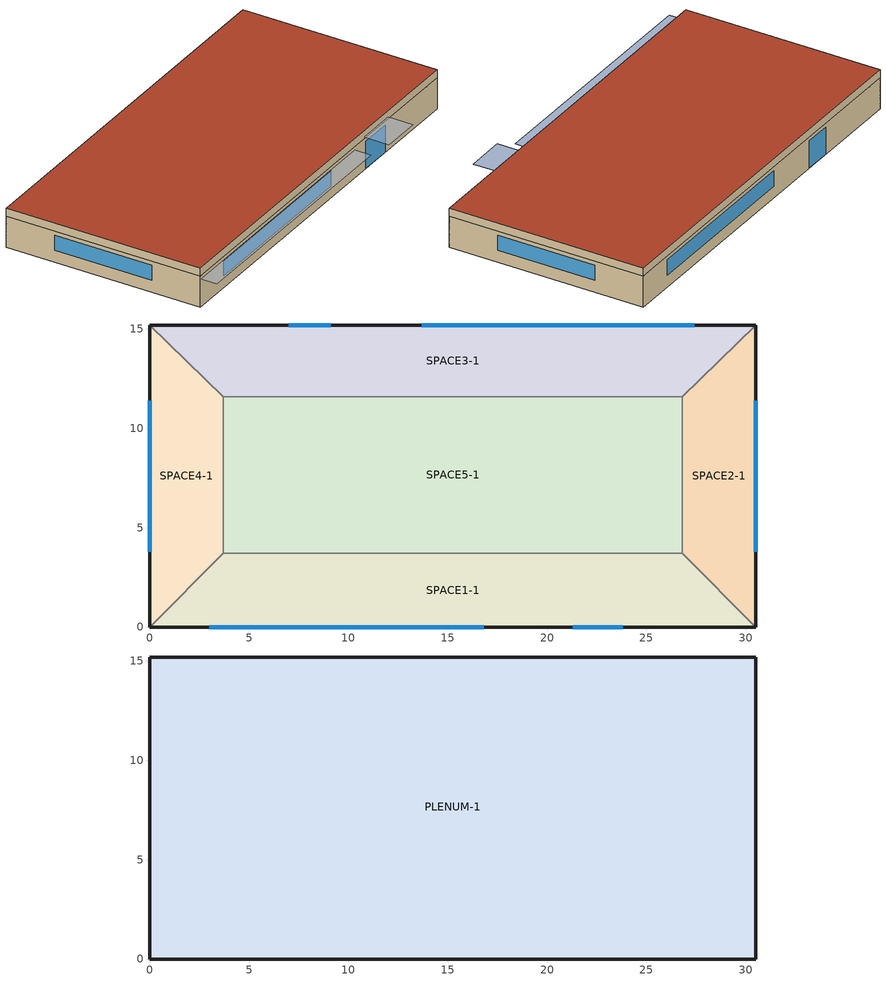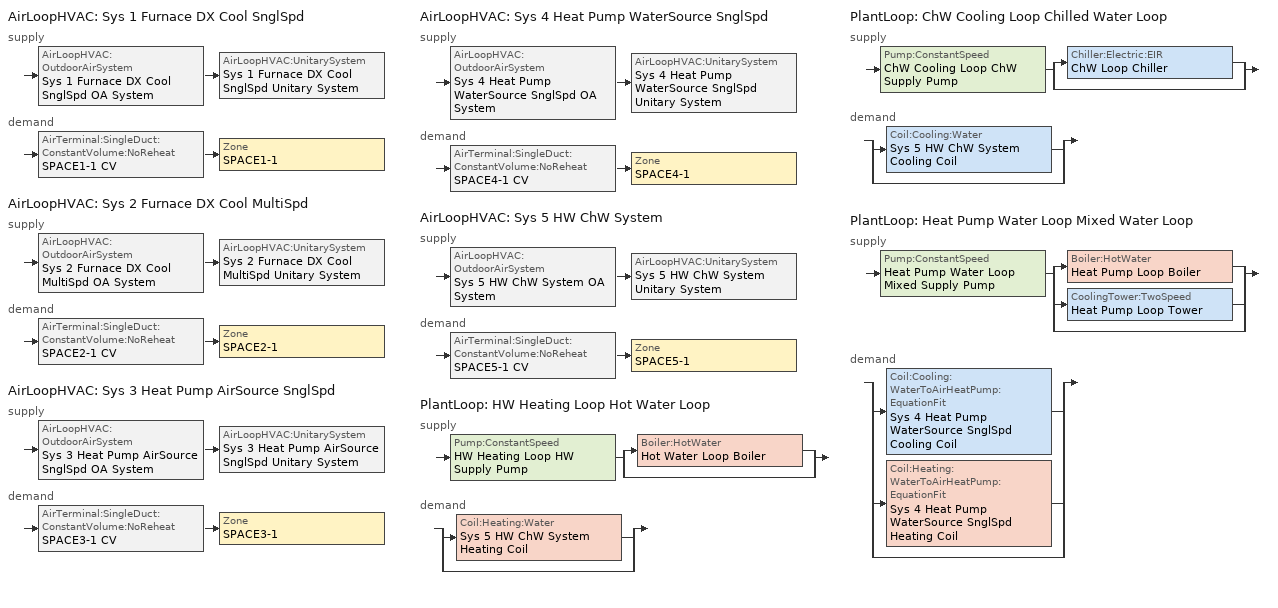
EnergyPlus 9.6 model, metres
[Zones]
SPACE1-1
 floor ground (FLOOR-SLAB-1): 26.8,3.7 30.5,0 0,0 3.7,3.7 z0
 wall outside (WALL-1): 0,0 30.5,0 z0:2.4
 wall to SPACE2-1 (INT-WALL-1): 30.5,0 26.8,3.7 z0:2.4
 wall to SPACE4-1 (INT-WALL-1): 3.7,3.7 0,0 z0:2.4
 wall to SPACE5-1 (INT-WALL-1): 26.8,3.7 3.7,3.7 z0:2.4
 window (Dbl Clr 3mm/13mm Air): 3,0 16.8,0 z0.9:2.1
 window (Sgl Grey 3mm): 21.3,0 23.8,0 z0:2.1
SPACE2-1
 floor ground (FLOOR-SLAB-1): 26.8,11.6 30.5,15.2 30.5,0 26.8,3.7 z0
 wall outside (WALL-1): 30.5,0 30.5,15.2 z0:2.4
 wall to SPACE3-1 (INT-WALL-1): 30.5,15.2 26.8,11.6 z0:2.4
 wall to SPACE5-1 (INT-WALL-1): 26.8,11.6 26.8,3.7 z0:2.4
 window (Dbl Clr 3mm/13mm Air): 30.5,3.8 30.5,11.4 z0.9:2.1
SPACE3-1
 floor ground (FLOOR-SLAB-1): 26.8,11.6 3.7,11.6 0,15.2 30.5,15.2 z0
 wall outside (WALL-1): 30.5,15.2 0,15.2 z0:2.4
 wall to SPACE4-1 (INT-WALL-1): 0,15.2 3.7,11.6 z0:2.4
 wall to SPACE5-1 (INT-WALL-1): 3.7,11.6 26.8,11.6 z0:2.4
 window (Dbl Clr 3mm/13mm Air): 27.4,15.2 13.7,15.2 z0.9:2.1
 window (Sgl Grey 3mm): 9.1,15.2 7,15.2 z0:2.1
SPACE4-1
 floor ground (FLOOR-SLAB-1): 3.7,3.7 0,0 0,15.2 3.7,11.6 z0
 wall outside (WALL-1): 0,15.2 0,0 z0:2.4
 wall to SPACE5-1 (INT-WALL-1): 3.7,3.7 3.7,11.6 z0:2.4
 window (Dbl Clr 3mm/13mm Air): 0,11.4 0,3.8 z0.9:2.1
SPACE5-1
 floor ground (FLOOR-SLAB-1): 26.8,11.6 26.8,3.7 3.7,3.7 3.7,11.6 z0
PLENUM-1
 floor to SPACE1-1 (CLNG-1): 26.8,3.7 30.5,0 0,0 3.7,3.7 z2.4
 floor to SPACE2-1 (CLNG-1): 26.8,11.6 30.5,15.2 30.5,0 26.8,3.7 z2.4
 floor to SPACE3-1 (CLNG-1): 26.8,11.6 3.7,11.6 0,15.2 30.5,15.2 z2.4
 floor to SPACE4-1 (CLNG-1): 3.7,3.7 0,0 0,15.2 3.7,11.6 z2.4
 floor to SPACE5-1 (CLNG-1): 26.8,11.6 26.8,3.7 3.7,3.7 3.7,11.6 z2.4
 wall outside (WALL-1): 0,0 30.5,0 30.5,15.2 0,15.2 0,0 z2.4:3
 roof outside (ROOF-1): 0,15.2 0,0 30.5,0 30.5,15.2 z3
shading: 0,-1.3 0,0 19.8,0 19.8,-1.3 z2.2; 21,-2 21,0 24.1,0 24.1,-2 z2.6
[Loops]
AirLoopHVAC 'Sys 1 Furnace DX Cool SnglSpd'
 supply: AirLoopHVAC:OutdoorAirSystem 'Sys 1 Furnace DX Cool SnglSpd OA System' > AirLoopHVAC:UnitarySystem 'Sys 1 Furnace DX Cool SnglSpd Unitary System'
 demand: AirTerminal:SingleDuct:ConstantVolume:NoReheat 'SPACE1-1 CV' > Zone 'SPACE1-1'
AirLoopHVAC 'Sys 2 Furnace DX Cool MultiSpd'
 supply: AirLoopHVAC:OutdoorAirSystem 'Sys 2 Furnace DX Cool MultiSpd OA System' > AirLoopHVAC:UnitarySystem 'Sys 2 Furnace DX Cool MultiSpd Unitary System'
 demand: AirTerminal:SingleDuct:ConstantVolume:NoReheat 'SPACE2-1 CV' > Zone 'SPACE2-1'
AirLoopHVAC 'Sys 3 Heat Pump AirSource SnglSpd'
 supply: AirLoopHVAC:OutdoorAirSystem 'Sys 3 Heat Pump AirSource SnglSpd OA System' > AirLoopHVAC:UnitarySystem 'Sys 3 Heat Pump AirSource SnglSpd Unitary System'
 demand: AirTerminal:SingleDuct:ConstantVolume:NoReheat 'SPACE3-1 CV' > Zone 'SPACE3-1'
AirLoopHVAC 'Sys 4 Heat Pump WaterSource SnglSpd'
 supply: AirLoopHVAC:OutdoorAirSystem 'Sys 4 Heat Pump WaterSource SnglSpd OA System' > AirLoopHVAC:UnitarySystem 'Sys 4 Heat Pump WaterSource SnglSpd Unitary System'
 demand: AirTerminal:SingleDuct:ConstantVolume:NoReheat 'SPACE4-1 CV' > Zone 'SPACE4-1'
AirLoopHVAC 'Sys 5 HW ChW System'
 supply: AirLoopHVAC:OutdoorAirSystem 'Sys 5 HW ChW System OA System' > AirLoopHVAC:UnitarySystem 'Sys 5 HW ChW System Unitary System'
 demand: AirTerminal:SingleDuct:ConstantVolume:NoReheat 'SPACE5-1 CV' > Zone 'SPACE5-1'
PlantLoop 'HW Heating Loop Hot Water Loop'
 supply: Pump:ConstantSpeed 'HW Heating Loop HW Supply Pump' > split
  | Boiler:HotWater 'Hot Water Loop Boiler'
  | bypass
 demand: split
  | Coil:Heating:Water 'Sys 5 HW ChW System Heating Coil'
  | bypass
PlantLoop 'ChW Cooling Loop Chilled Water Loop'
 supply: Pump:ConstantSpeed 'ChW Cooling Loop ChW Supply Pump' > split
  | Chiller:Electric:EIR 'ChW Loop Chiller'
  | bypass
 demand: split
  | Coil:Cooling:Water 'Sys 5 HW ChW System Cooling Coil'
  | bypass
PlantLoop 'Heat Pump Water Loop Mixed Water Loop'
 supply: Pump:ConstantSpeed 'Heat Pump Water Loop Mixed Supply Pump' > split
  | Boiler:HotWater 'Heat Pump Loop Boiler'
  | CoolingTower:TwoSpeed 'Heat Pump Loop Tower'
  | bypass
 demand: split
  | Coil:Cooling:WaterToAirHeatPump:EquationFit 'Sys 4 Heat Pump WaterSource SnglSpd Cooling Coil'
  | Coil:Heating:WaterToAirHeatPump:EquationFit 'Sys 4 Heat Pump WaterSource SnglSpd Heating Coil'
  | bypass
[Building]
Building: North Axis {deg}=30; Terrain=City; Loads Convergence Tolerance Value {W}=0.04; Temperature Convergence Tolerance Value {deltaC}=0.4; Solar Distribution=FullExterior; Maximum Number of Warmup Days=25; Minimum Number of Warmup Days=6
[Site:Location]
CHICAGO_IL_USA TMY2-94846: Latitude {deg}=41.78; Longitude {deg}=-87.75; Time Zone {hr}=-6; Elevation {m}=190
[SizingPeriod:DesignDay] Day of Month=21; Humidity Condition Type=Wetbulb; Barometric Pressure {Pa}=99063; Rain Indicator=No; Snow Indicator=No; Daylight Saving Time Indicator=No; Solar Model Indicator=ASHRAEClearSky
Name | Month | Day Type | Maximum Dry-Bulb Temperature {C} | Daily Dry-Bulb Temperature Range {deltaC} | Wetbulb or DewPoint at Maximum Dry-Bulb {C} | Wind Speed {m/s} | Wind Direction {deg} | Sky Clearness
CHICAGO_IL_USA Annual Heating 99% Design Conditions DB | 1 | WinterDesignDay | -17.3 | 0 | -17.3 | 4.9 | 270 | 0
CHICAGO_IL_USA Annual Cooling 1% Design Conditions DB/MCWB | 7 | SummerDesignDay | 31.5 | 10.7 | 23 | 5.3 | 230 | 1
[Site:GroundTemperature:BuildingSurface]
21.5, 21.4, 21.5, 21.5, 22, 22.9, 23, 23.1, 23.1, 22.2, 21.7, 21.6
[Material] Thermal Absorptance=0.9
Name | Roughness | Thickness {m} | Conductivity {W/m-K} | Density {kg/m3} | Specific Heat {J/kg-K} | Solar Absorptance | Visible Absorptance
RG01 | Rough | 0.0127 | 1.442 | 881 | 1674 | 0.65 | 0.65
BR01 | VeryRough | 0.0095 | 0.162 | 1121 | 1464 | 0.7 | 0.7
IN46 | VeryRough | 0.0762 | 0.023 | 24 | 1590 | 0.5 | 0.5
WD01 | MediumSmooth | 0.0191 | 0.115 | 513 | 1381 | 0.78 | 0.78
PW03 | MediumSmooth | 0.0127 | 0.115 | 545 | 1213 | 0.78 | 0.78
IN02 | Rough | 0.0901 | 0.043 | 10 | 837 | 0.75 | 0.75
GP01 | MediumSmooth | 0.0127 | 0.16 | 801 | 837 | 0.75 | 0.75
GP02 | MediumSmooth | 0.0159 | 0.16 | 801 | 837 | 0.75 | 0.75
CC03 | MediumRough | 0.1016 | 1.31 | 2243 | 837 | 0.65 | 0.65
[Material:NoMass]
MAT-CLNG-1: Roughness=Rough; Thermal Resistance {m2-K/W}=0.652259; Thermal Absorptance=0.65; Solar Absorptance=0.65; Visible Absorptance=0.65
[Material:AirGap]
AL21: Thermal Resistance {m2-K/W}=0.157
[Construction]
ROOF-1: RG01, BR01, IN46, WD01
WALL-1: WD01, PW03, IN02, GP01
CLNG-1: MAT-CLNG-1
FLOOR-SLAB-1: CC03
INT-WALL-1: GP02, AL21, GP02
Dbl Clr 3mm/13mm Air: CLEAR 3MM, AIR 13MM, CLEAR 3MM
Sgl Grey 3mm: GREY 3MM
[WindowMaterial:Gas]
AIR 13MM: Gas Type=Air; Thickness {m}=0.0127
[WindowMaterial:Glazing] Optical Data Type=SpectralAverage; Thickness {m}=0.003; Infrared Transmittance at Normal Incidence=0; Front Side Infrared Hemispherical Emissivity=0.84; Back Side Infrared Hemispherical Emissivity=0.84; Conductivity {W/m-K}=0.9
Name | Solar Transmittance at Normal Incidence | Front Side Solar Reflectance at Normal Incidence | Back Side Solar Reflectance at Normal Incidence | Visible Transmittance at Normal Incidence | Front Side Visible Reflectance at Normal Incidence | Back Side Visible Reflectance at Normal Incidence
CLEAR 3MM | 0.837 | 0.075 | 0.075 | 0.898 | 0.081 | 0.081
GREY 3MM | 0.626 | 0.061 | 0.061 | 0.611 | 0.061 | 0.061
[Zone] Type=1; Multiplier=1
Name | Ceiling Height {m} | Volume {m3}
PLENUM-1 | 0.6096 | 283.2
SPACE1-1; SPACE3-1 | 2.4384 | 239.247
SPACE2-1; SPACE4-1 | 2.4384 | 103.311
SPACE5-1 | 2.4384 | 447.683
[ZoneInfiltration:DesignFlowRate] Schedule=INFIL-SCH; Design Flow Rate Calculation Method=flow/zone; Constant Term Coefficient=0; Temperature Term Coefficient=0; Velocity Term Coefficient=0.2237; Velocity Squared Term Coefficient=0
Name | Zone or ZoneList | Design Flow Rate {m3/s}
SPACE1-1 Infil 1 | SPACE1-1 | 0.0167
SPACE2-1 Infil 1 | SPACE2-1 | 0.00717
SPACE3-1 Infil 1 | SPACE3-1 | 0.0167
SPACE4-1 Infil 1 | SPACE4-1 | 0.00717
SPACE5-1 Infil 1 | SPACE5-1 | 0.031089
[People] Number of People Schedule=OCCUPY-1; Number of People Calculation Method=people; Fraction Radiant=0.3; Activity Level Schedule=ActSchd
Name | Zone or ZoneList | Number of People
SPACE1-1 People 1 | SPACE1-1 | 11
SPACE2-1 People 1 | SPACE2-1 | 5
SPACE3-1 People 1 | SPACE3-1 | 11
SPACE4-1 People 1 | SPACE4-1 | 5
SPACE5-1 People 1 | SPACE5-1 | 20
[Lights] Schedule=LIGHTS-1; Design Level Calculation Method=LightingLevel; Return Air Fraction=0; Fraction Radiant=0.59; Fraction Visible=0.2; Fraction Replaceable=0
Name | Zone or ZoneList | Lighting Level {W}
SPACE1-1 Lights 1 | SPACE1-1 | 1584
SPACE2-1 Lights 1 | SPACE2-1 | 684
SPACE3-1 Lights 1 | SPACE3-1 | 1584
SPACE4-1 Lights 1 | SPACE4-1 | 684
SPACE5-1 Lights 1 | SPACE5-1 | 2964
[ElectricEquipment] Schedule=EQUIP-1; Design Level Calculation Method=EquipmentLevel; Fraction Latent=0; Fraction Radiant=0.3; Fraction Lost=0
Name | Zone or ZoneList | Design Level {W}
SPACE1-1 ElecEq 1 | SPACE1-1 | 1056
SPACE2-1 ElecEq 1 | SPACE2-1 | 456
SPACE3-1 ElecEq 1 | SPACE3-1 | 1056
SPACE4-1 ElecEq 1 | SPACE4-1 | 456
SPACE5-1 ElecEq 1 | SPACE5-1 | 1976
[ThermostatSetpoint:DualSetpoint]
All Zones Dual SP Control: Heating Setpoint Temperature Schedule=Htg-SetP-Sch; Cooling Setpoint Temperature Schedule=Clg-SetP-Sch
[ZoneControl:Thermostat] Control Type Schedule=HVACTemplate-Always 4; Control=All Zones Dual SP Control
Name | Zone or ZoneList
SPACE1-1 Thermostat | SPACE1-1
SPACE2-1 Thermostat | SPACE2-1
SPACE3-1 Thermostat | SPACE3-1
SPACE4-1 Thermostat | SPACE4-1
SPACE5-1 Thermostat | SPACE5-1
[DesignSpecification:OutdoorAir] Outdoor Air Method=flow/person; Outdoor Air Flow per Person {m3/s}=0.00944; Outdoor Air Flow per Zone Floor Area {m3/s-m2}=0; Outdoor Air Flow per Zone {m3/s}=0
SZ DSOA SPACE1-1; SZ DSOA SPACE2-1; SZ DSOA SPACE3-1; SZ DSOA SPACE4-1; SZ DSOA SPACE5-1
[Sizing:Zone] Zone Cooling Design Supply Air Temperature Input Method=SupplyAirTemperature; Zone Cooling Design Supply Air Temperature {C}=12.8; Zone Cooling Design Supply Air Temperature Difference {delta C}=11.11; Zone Heating Design Supply Air Temperature Input Method=SupplyAirTemperature; Zone Heating Design Supply Air Temperature {C}=50; Zone Cooling Design Supply Air Humidity Ratio {kg-H20/kg-air}=0.008; Zone Heating Design Supply Air Humidity Ratio {kg-H2O/kg-air}=0.008; Cooling Design Air Flow Method=DesignDay; Cooling Design Air Flow Rate {m3/s}=0; Cooling Minimum Air Flow Fraction=0; Heating Design Air Flow Method=DesignDay; Heating Design Air Flow Rate {m3/s}=0; Heating Maximum Air Flow Fraction=0
Name | Design Specification Outdoor Air Object | Design Specification Zone Air Distribution Object
SPACE1-1 | SZ DSOA SPACE1-1 | SZ DSZAD SPACE1-1
SPACE2-1 | SZ DSOA SPACE2-1 | SZ DSZAD SPACE2-1
SPACE3-1 | SZ DSOA SPACE3-1 | SZ DSZAD SPACE3-1
SPACE4-1 | SZ DSOA SPACE4-1 | SZ DSZAD SPACE4-1
SPACE5-1 | SZ DSOA SPACE5-1 | SZ DSZAD SPACE5-1
[DesignSpecification:ZoneAirDistribution] Zone Air Distribution Effectiveness in Cooling Mode=1; Zone Air Distribution Effectiveness in Heating Mode=1
SZ DSZAD SPACE1-1; SZ DSZAD SPACE2-1; SZ DSZAD SPACE3-1; SZ DSZAD SPACE4-1; SZ DSZAD SPACE5-1
[Zone equipment]
SPACE1-1: SPACE1-1 CV
SPACE2-1: SPACE2-1 CV
SPACE3-1: SPACE3-1 CV
SPACE4-1: SPACE4-1 CV
SPACE5-1: SPACE5-1 CV
[AirTerminal:SingleDuct:ConstantVolume:NoReheat] Maximum air flow rate {m3/s}=autosize
SPACE1-1 CV; SPACE2-1 CV; SPACE3-1 CV; SPACE4-1 CV; SPACE5-1 CV
[Sizing:System] Type of Load to Size On=Sensible; Design Outdoor Air Flow Rate {m3/s}=autosize; Central Heating Maximum System Air Flow Ratio=1; Preheat Design Set Temperature {C}=7; Preheat Design Humidity Ratio {kg-H2O/kg-air}=0.008; Precool Design Temperature {C}=11; Precool Design Humidity Ratio {kg-H2O/kg-air}=0.008; Central Cooling Design Supply Air Temperature {C}=12.8; Central Heating Design Supply Air Temperature {C}=50; Sizing Option=NonCoincident; 100% Outdoor Air in Cooling=No; 100% Outdoor Air in Heating=No; Central Cooling Design Supply Air Humidity Ratio {kg-H2O/kg-air}=0.008; Central Heating Design Supply Air Humidity Ratio {kg-H2O/kg-air}=0.008; Cooling Supply Air Flow Rate Method=DesignDay; Cooling Supply Air Flow Rate {m3/s}=0; Heating Supply Air Flow Rate Method=DesignDay; Heating Supply Air Flow Rate {m3/s}=0; System Outdoor Air Method=ZoneSum; Zone Maximum Outdoor Air Fraction=1; Cooling Design Capacity Method=CoolingDesignCapacity; Cooling Design Capacity {W}=autosize; Heating Design Capacity Method=HeatingDesignCapacity; Heating Design Capacity {W}=autosize; Central Cooling Capacity Control Method=OnOff
Sys 1 Furnace DX Cool SnglSpd; Sys 2 Furnace DX Cool MultiSpd; Sys 3 Heat Pump AirSource SnglSpd; Sys 4 Heat Pump WaterSource SnglSpd; Sys 5 HW ChW System
[AirLoopHVAC] Design Supply Air Flow Rate {m3/s}=autosize
Sys 1 Furnace DX Cool SnglSpd; Sys 2 Furnace DX Cool MultiSpd; Sys 3 Heat Pump AirSource SnglSpd; Sys 4 Heat Pump WaterSource SnglSpd; Sys 5 HW ChW System
[AvailabilityManager:Scheduled] Schedule=HVACTemplate-Always 1
Sys 1 Furnace DX Cool SnglSpd Availability; Sys 2 Furnace DX Cool MultiSpd Availability; Sys 3 Heat Pump AirSource SnglSpd Availability; Sys 4 Heat Pump WaterSource SnglSpd Availability; Sys 5 HW ChW System Availability
[AirLoopHVAC:UnitarySystem] Control Type=Load; Dehumidification Control Type=None; Supply Air Fan Operating Mode Schedule=FanAvailSched; DX Heating Coil Sizing Ratio=1; Latent Load Control=SensibleOnlyLoadControl; Cooling Supply Air Flow Rate Method=SupplyAirFlowRate; Cooling Supply Air Flow Rate {m3/s}=autosize; Heating Supply Air Flow Rate Method=SupplyAirFlowRate; Heating Supply Air Flow Rate {m3/s}=autosize; No Load Supply Air Flow Rate Method=SupplyAirFlowRate; No Load Supply Air Flow Rate {m3/s}=autosize; Maximum Supply Air Temperature {C}=Autosize; Maximum Outdoor Dry-Bulb Temperature for Supplemental Heater Operation {C}=21
Name | Controlling Zone or Thermostat Location | Supply Fan | Fan Placement | Heating Coil | Cooling Coil | Design Specification Multispeed Object | Supplemental Heating Coil
Sys 1 Furnace DX Cool SnglSpd Unitary System | SPACE1-1 | Sys 1 Furnace DX Cool SnglSpd Supply Fan | BlowThrough | Sys 1 Furnace DX Cool SnglSpd Heating Coil | Sys 1 Furnace DX Cool SnglSpd Cooling Coil
Sys 2 Furnace DX Cool MultiSpd Unitary System | SPACE2-1 | Sys 2 Furnace DX Cool MultiSpd Supply Fan | DrawThrough | Sys 2 Furnace DX Cool MultiSpd Heating Coil | Sys 2 Furnace DX Cool MultiSpd Cooling Coil | Sys 2 Furnace DX Cool MultiSpd Unitary System MultiSpeed Performance
Sys 3 Heat Pump AirSource SnglSpd Unitary System | SPACE3-1 | Sys 3 Heat Pump AirSource SnglSpd Supply Fan | BlowThrough | Sys 3 Heat Pump AirSource SnglSpd Heating Coil | Sys 3 Heat Pump AirSource SnglSpd Cooling Coil |  | Sys 3 Heat Pump AirSource SnglSpd Supp Heat or Reheat Coil
Sys 4 Heat Pump WaterSource SnglSpd Unitary System | SPACE4-1 | Sys 4 Heat Pump WaterSource SnglSpd Supply Fan | BlowThrough | Sys 4 Heat Pump WaterSource SnglSpd Heating Coil | Sys 4 Heat Pump WaterSource SnglSpd Cooling Coil |  | Sys 4 Heat Pump WaterSource SnglSpd Supp Heat or Reheat Coil
Sys 5 HW ChW System Unitary System | SPACE5-1 | Sys 5 HW ChW System Supply Fan | BlowThrough | Sys 5 HW ChW System Heating Coil | Sys 5 HW ChW System Cooling Coil
[Coil:Cooling:DX:SingleSpeed] Gross Rated Total Cooling Capacity {W}=autosize; Gross Rated Sensible Heat Ratio=autosize; Rated COP=3; Rated Air Flow Rate {m3/s}=autosize; Nominal Time for Condensate Removal to Begin=0; Ratio of Initial Moisture Evaporation Rate and Steady State Latent Capacity=0; Maximum Cycling Rate=0; Latent Capacity Time Constant=0; Condenser Type=AirCooled; Evaporative Condenser Effectiveness=0; Evaporative Condenser Pump Rated Power Consumption=0; Crankcase Heater Capacity=0; Maximum Outdoor Dry-Bulb Temperature for Crankcase Heater Operation=10
Name | Total Cooling Capacity Function of Temperature Curve | Total Cooling Capacity Function of Flow Fraction Curve | Energy Input Ratio Function of Temperature Curve | Energy Input Ratio Function of Flow Fraction Curve | Part Load Fraction Correlation Curve
Sys 1 Furnace DX Cool SnglSpd Cooling Coil | Sys 1 Furnace DX Cool SnglSpd Cool Coil Cap-FT | Sys 1 Furnace DX Cool SnglSpd Cool Coil Cap-FF | Sys 1 Furnace DX Cool SnglSpd Cool Coil EIR-FT | Sys 1 Furnace DX Cool SnglSpd Cool Coil EIR-FF | Sys 1 Furnace DX Cool SnglSpd Cool Coil PLF
Sys 3 Heat Pump AirSource SnglSpd Cooling Coil | Sys 3 Heat Pump AirSource SnglSpd Cool Coil Cap-FT | Sys 3 Heat Pump AirSource SnglSpd Cool Coil Cap-FF | Sys 3 Heat Pump AirSource SnglSpd Cool Coil EIR-FT | Sys 3 Heat Pump AirSource SnglSpd Cool Coil EIR-FF | Sys 3 Heat Pump AirSource SnglSpd Cool Coil PLF
[Coil:Heating:Fuel]
Sys 1 Furnace DX Cool SnglSpd Heating Coil: Fuel Type=NaturalGas; Gas Burner Efficiency=0.8; Nominal Capacity of the Coil {W}=autosize; Parasitic Electric Load {W}=0; Part load fraction correlation (function of part load ratio)=Sys 1 Furnace DX Cool SnglSpd Heating Coil PLF-FPLR; Parasitic Gas Load {W}=0
[Fan:OnOff] Availability Schedule=HVACTemplate-Always 1; Fan Efficiency=0.7; Pressure Rise {Pa}=600; Maximum Flow Rate {m3/s}=autosize; Motor Efficiency=0.9; Motor in Airstream Fraction=1
Sys 1 Furnace DX Cool SnglSpd Supply Fan; Sys 3 Heat Pump AirSource SnglSpd Supply Fan; Sys 4 Heat Pump WaterSource SnglSpd Supply Fan; Sys 5 HW ChW System Supply Fan
[SetpointManager:SingleZone:Cooling] Control Variable=Temperature; minimum supply air temperature {C}=13; maximum supply air temperature {C}=45
Name | Control Zone | Setpoint Node or NodeList
Sys 1 Furnace DX Cool SnglSpd Economizer Supply Air Temp Manager | SPACE1-1 | Sys 1 Furnace DX Cool SnglSpd Heating Coil Outlet
Sys 2 Furnace DX Cool MultiSpd Economizer Supply Air Temp Manager | SPACE2-1 | Sys 2 Furnace DX Cool MultiSpd Supply Fan Outlet
Sys 3 Heat Pump AirSource SnglSpd Economizer Supply Air Temp Manager | SPACE3-1 | Sys 3 Heat Pump AirSource SnglSpd Supp Heat or Reheat Coil Outl
Sys 4 Heat Pump WaterSource SnglSpd Economizer Supply Air Temp Manager | SPACE4-1 | Sys 4 Heat Pump WaterSource SnglSpd Supp Heat or Reheat Coil Outl
Sys 5 HW ChW System Economizer Supply Air Temp Manager | SPACE5-1 | Sys 5 HW ChW System Heating Coil Outlet
[SetpointManager:MixedAir] Control Variable=Temperature
Name | Setpoint Node or NodeList
Sys 1 Furnace DX Cool SnglSpd Cooling Coil Air Temp Manager | Sys 1 Furnace DX Cool SnglSpd Mixed Air Outlet
Sys 2 Furnace DX Cool MultiSpd Cooling Coil Air Temp Manager | Sys 2 Furnace DX Cool MultiSpd Mixed Air Outlet
Sys 3 Heat Pump AirSource SnglSpd Cooling Coil Air Temp Manager | Sys 3 Heat Pump AirSource SnglSpd Mixed Air Outlet
Sys 4 Heat Pump WaterSource SnglSpd Cooling Coil Air Temp Manager | Sys 4 Heat Pump WaterSource SnglSpd Mixed Air Outlet
Sys 5 HW ChW System Cooling Coil Air Temp Manager | Sys 5 HW ChW System Mixed Air Outlet
[Controller:OutdoorAir] Minimum Outdoor Air Flow Rate {m3/s}=autosize; Maximum Outdoor Air Flow Rate {m3/s}=autosize; Economizer Control Type=DifferentialDryBulb; Economizer Control Action Type=ModulateFlow; Economizer Maximum Limit Dry-Bulb Temperature {C}=20; Minimum Limit Type=FixedMinimum; Minimum Outdoor Air Schedule=Min OA Sched
Name | Lockout Type
Sys 1 Furnace DX Cool SnglSpd OA Controller; Sys 2 Furnace DX Cool MultiSpd OA Controller; Sys 3 Heat Pump AirSource SnglSpd OA Controller; Sys 4 Heat Pump WaterSource SnglSpd OA Controller | LockoutWithCompressor
Sys 5 HW ChW System OA Controller | NoLockout
[UnitarySystemPerformance:Multispeed]
Sys 2 Furnace DX Cool MultiSpd Unitary System MultiSpeed Performance: Number of Speeds for Heating=1; Number of Speeds for Cooling=3; Single Mode Operation=No; No Load Supply Air Flow Rate Ratio=0.333333; Heating Speed 1 Supply Air Flow Ratio=autosize; Cooling Speed 1 Supply Air Flow Ratio=autosize; Heating Speed 2 Supply Air Flow Ratio=autosize; Cooling Speed 2 Supply Air Flow Ratio=autosize; Heating Speed 3 Supply Air Flow Ratio=autosize; Cooling Speed 3 Supply Air Flow Ratio=autosize; Heating Speed 4 Supply Air Flow Ratio=autosize; Cooling Speed 4 Supply Air Flow Ratio=autosize; Heating Speed 5 Supply Air Flow Ratio=autosize; Cooling Speed 5 Supply Air Flow Ratio=autosize; Heating Speed 6 Supply Air Flow Ratio=autosize; Cooling Speed 6 Supply Air Flow Ratio=autosize; Heating Speed 7 Supply Air Flow Ratio=autosize; Cooling Speed 7 Supply Air Flow Ratio=autosize; Heating Speed 8 Supply Air Flow Ratio=autosize; Cooling Speed 8 Supply Air Flow Ratio=autosize; Heating Speed 9 Supply Air Flow Ratio=autosize; Cooling Speed 9 Supply Air Flow Ratio=autosize; Heating Speed 10 Supply Air Flow Ratio=autosize; Cooling Speed 10 Supply Air Flow Ratio=autosize
[Coil:Cooling:DX:MultiSpeed]
Sys 2 Furnace DX Cool MultiSpd Cooling Coil: Condenser Type=AirCooled; Apply Part Load Fraction to Speeds Greater than 1=No; Apply Latent Degradation to Speeds Greater than 1=No; Crankcase Heater Capacity {W}=0; Maximum Outdoor Dry-Bulb Temperature for Crankcase Heater Operation {C}=10; Fuel Type=Electricity; Number of Speeds=3; Speed 1 Gross Rated Total Cooling Capacity {W}=autosize; Speed 1 Gross Rated Sensible Heat Ratio=autosize; Speed 1 Gross Rated Cooling COP {W/W}=3; Speed 1 Rated Air Flow Rate {m3/s}=autosize; Speed 1 Total Cooling Capacity Function of Temperature Curve=Sys 2 Furnace DX Cool MultiSpd Cool Coil Cap-FT; Speed 1 Total Cooling Capacity Function of Flow Fraction Curve=Sys 2 Furnace DX Cool MultiSpd Cool Coil Cap-FF; Speed 1 Energy Input Ratio Function of Temperature Curve=Sys 2 Furnace DX Cool MultiSpd Cool Coil EIR-FT; Speed 1 Energy Input Ratio Function of Flow Fraction Curve=Sys 2 Furnace DX Cool MultiSpd Cool Coil EIR-FF; Speed 1 Part Load Fraction Correlation Curve=Sys 2 Furnace DX Cool MultiSpd Cool Coil PLF; Speed 1 Nominal Time for Condensate Removal to Begin=0; Speed 1 Ratio of Initial Moisture Evaporation Rate and Steady State Latent Capacity=0; Speed 1 Maximum Cycling Rate=0; Speed 1 Latent Capacity Time Constant=0; Speed 1 Rated Waste Heat Fraction of Power Input=0.2; Speed 1 Waste Heat Function of Temperature Curve=Sys 2 Furnace DX Cool MultiSpd Cool Coil WH-FT; Speed 2 Gross Rated Total Cooling Capacity {W}=autosize; Speed 2 Gross Rated Sensible Heat Ratio=autosize; Speed 2 Gross Rated Cooling COP {W/W}=3; Speed 2 Rated Air Flow Rate {m3/s}=autosize; Speed 2 Total Cooling Capacity Function of Temperature Curve=Sys 2 Furnace DX Cool MultiSpd Cool Coil Cap-FT; Speed 2 Total Cooling Capacity Function of Flow Fraction Curve=Sys 2 Furnace DX Cool MultiSpd Cool Coil Cap-FF; Speed 2 Energy Input Ratio Function of Temperature Curve=Sys 2 Furnace DX Cool MultiSpd Cool Coil EIR-FT; Speed 2 Energy Input Ratio Function of Flow Fraction Curve=Sys 2 Furnace DX Cool MultiSpd Cool Coil EIR-FF; Speed 2 Part Load Fraction Correlation Curve=Sys 2 Furnace DX Cool MultiSpd Cool Coil PLF; Speed 2 Nominal Time for Condensate Removal to Begin=0; Speed 2 Ratio of Initial Moisture Evaporation Rate and Steady State Latent Capacity=0; Speed 2 Maximum Cycling Rate=0; Speed 2 Latent Capacity Time Constant=0; Speed 2 Rated Waste Heat Fraction of Power Input=0.2; Speed 2 Waste Heat Function of Temperature Curve=Sys 2 Furnace DX Cool MultiSpd Cool Coil WH-FT; Speed 3 Gross Rated Total Cooling Capacity {W}=autosize; Speed 3 Gross Rated Sensible Heat Ratio=autosize; Speed 3 Gross Rated Cooling COP {W/W}=3; Speed 3 Rated Air Flow Rate {m3/s}=autosize; Speed 3 Total Cooling Capacity Function of Temperature Curve=Sys 2 Furnace DX Cool MultiSpd Cool Coil Cap-FT; Speed 3 Total Cooling Capacity Function of Flow Fraction Curve=Sys 2 Furnace DX Cool MultiSpd Cool Coil Cap-FF; Speed 3 Energy Input Ratio Function of Temperature Curve=Sys 2 Furnace DX Cool MultiSpd Cool Coil EIR-FT; Speed 3 Energy Input Ratio Function of Flow Fraction Curve=Sys 2 Furnace DX Cool MultiSpd Cool Coil EIR-FF; Speed 3 Part Load Fraction Correlation Curve=Sys 2 Furnace DX Cool MultiSpd Cool Coil PLF; Speed 3 Nominal Time for Condensate Removal to Begin=0; Speed 3 Ratio of Initial Moisture Evaporation Rate and Steady State Latent Capacity=0; Speed 3 Maximum Cycling Rate=0; Speed 3 Latent Capacity Time Constant=0; Speed 3 Rated Waste Heat Fraction of Power Input=0.2; Speed 3 Waste Heat Function of Temperature Curve=Sys 2 Furnace DX Cool MultiSpd Cool Coil WH-FT
[Coil:Heating:Electric] Efficiency=1; Nominal Capacity of the Coil {W}=autosize
Sys 2 Furnace DX Cool MultiSpd Heating Coil; Sys 3 Heat Pump AirSource SnglSpd Supp Heat or Reheat Coil; Sys 4 Heat Pump WaterSource SnglSpd Supp Heat or Reheat Coil
[Fan:VariableVolume]
Sys 2 Furnace DX Cool MultiSpd Supply Fan: Availability Schedule=HVACTemplate-Always 1; Fan Efficiency=0.7; Pressure Rise {Pa}=600; Maximum Flow Rate {m3/s}=autosize; Fan Power Minimum Flow Rate Input Method=Fraction; Fan Power Minimum Flow Fraction=0; Motor Efficiency=0.9; Motor in Airstream Fraction=1; Fan Power Coefficient 1=0.00153024; Fan Power Coefficient 2=0.00520806; Fan Power Coefficient 3=1.10862; Fan Power Coefficient 4=-0.116356; Fan Power Coefficient 5=0
[Coil:Heating:DX:SingleSpeed]
Sys 3 Heat Pump AirSource SnglSpd Heating Coil: Rated Total Heating Capacity {W}=autosize; Rated COP=2.75; Rated Air Flow Rate {m3/s}=autosize; Total Heating Capacity Function of Temperature Curve=Sys 3 Heat Pump AirSource SnglSpd HP Heating Coil Cap-FT; Total Heating Capacity Function of Flow Fraction Curve=Sys 3 Heat Pump AirSource SnglSpd HP Heating Coil Cap-FF; Energy Input Ratio Function of Temperature Curve=Sys 3 Heat Pump AirSource SnglSpd HP Heating Coil EIR-FT; Energy Input Ratio Function of Flow Fraction Curve=Sys 3 Heat Pump AirSource SnglSpd HP Heating Coil EIR-FF; Part Load Fraction Correlation Curve=Sys 3 Heat Pump AirSource SnglSpd HP Heating Coil PLF; Defrost Energy Input Ratio Function of Temperature Curve=Sys 3 Heat Pump AirSource SnglSpd HP Heating Coil DefrEIR-FT; Minimum Outdoor Dry-Bulb Temperature for Compressor Operation {C}=-8; Maximum Outdoor Dry-Bulb Temperature for Defrost Operation {C}=5; Crankcase Heater Capacity {W}=0; Maximum Outdoor Dry-Bulb Temperature for Crankcase Heater Operation {C}=0; Defrost Strategy=ReverseCycle; Defrost Control=Timed; Defrost Time Period Fraction=0.058333; Resistive Defrost Heater Capacity {W}=autosize
[Coil:Cooling:WaterToAirHeatPump:EquationFit]
Sys 4 Heat Pump WaterSource SnglSpd Cooling Coil: Rated Air Flow Rate {m3/s}=Autosize; Rated Water Flow Rate {m3/s}=Autosize; Rated Total Cooling Capacity {W}=autosize; Rated Sensible Cooling Capacity {W}=Autosize; Rated Cooling Coefficient of Performance=3; Total Cooling Capacity Curve=Sys 4 Heat Pump WaterSource SnglSpd WAHP ClgTotCapCurve; Sensible Cooling Capacity Curve=Sys 4 Heat Pump WaterSource SnglSpd WAHP ClgSensCapCurve; Cooling Power Consumption Curve=Sys 4 Heat Pump WaterSource SnglSpd WAHP ClgPowCurve; Nominal Time for Condensate Removal to Begin {s}=0; Ratio of Initial Moisture Evaporation Rate and Steady State Latent Capacity=0
[Coil:Heating:WaterToAirHeatPump:EquationFit]
Sys 4 Heat Pump WaterSource SnglSpd Heating Coil: Rated Air Flow Rate {m3/s}=Autosize; Rated Water Flow Rate {m3/s}=Autosize; Rated Heating Capacity {W}=autosize; Rated Heating Coefficient of Performance=2.75; Heating Capacity Curve=Sys 4 Heat Pump WaterSource SnglSpd WAHP HtgCapCurve; Heating Power Consumption Curve=Sys 4 Heat Pump WaterSource SnglSpd WAHP HtgPowCurve
[Coil:Cooling:Water]
Sys 5 HW ChW System Cooling Coil: Design Water Flow Rate {m3/s}=autosize; Design Air Flow Rate {m3/s}=autosize; Design Inlet Water Temperature {C}=autosize; Design Inlet Air Temperature {C}=autosize; Design Outlet Air Temperature {C}=autosize; Design Inlet Air Humidity Ratio {kg-H2O/kg-air}=autosize; Design Outlet Air Humidity Ratio {kg-H2O/kg-air}=autosize; Type of Analysis=DetailedAnalysis; Heat Exchanger Configuration=CrossFlow
[Coil:Heating:Water]
Sys 5 HW ChW System Heating Coil: U-Factor Times Area Value {W/K}=autosize; Maximum Water Flow Rate {m3/s}=autosize; Performance Input Method=UFactorTimesAreaAndDesignWaterFlowRate; Rated Capacity=autosize; Rated Inlet Water Temperature=82.2; Rated Inlet Air Temperature=16.6; Rated Outlet Water Temperature=71.1; Rated Outlet Air Temperature=32.2; Rated Ratio for Air and Water Convection=0.5
[Boiler:HotWater] Fuel Type=NaturalGas; Nominal Capacity {W}=autosize; Nominal Thermal Efficiency=0.8; Max Design Boiler Water Flow Rate {m3/s}=autosize; Minimum Part Load Ratio=0; Maximum Part Load Ratio=1.1; Optimum Part Load Ratio=1; Temp Upper Limit Water Outlet {C}=100; Boiler Flow Mode=ConstantFlow; Parasitic Electric Load {W}=0; Sizing Factor=1
Name | Efficiency Curve Temperature Evaluation Variable | Normalized Boiler Efficiency Curve
Hot Water Loop Boiler | EnteringBoiler | Hot Water Loop Boiler Condensing Boiler Efficiency Curve
Heat Pump Loop Boiler | LeavingBoiler | Heat Pump Loop Boiler Efficiency Curve
[Chiller:Electric:EIR]
ChW Loop Chiller: Reference Capacity {W}=autosize; Reference COP {W/W}=3; Reference Leaving Chilled Water Temperature {C}=6.67; Reference Entering Condenser Fluid Temperature {C}=29.4; Reference Evaporator Volumetric Water Flow Rate {m3/s}=autosize; Reference Condenser Volumetric Water Flow Rate {m3/s}=autosize; Cooling Capacity Function of Temperature Curve=ChW Loop Chiller RecipCapFT; Electric Input to Cooling Output Ratio Function of Temperature Curve=ChW Loop Chiller RecipEIRFT; Electric Input to Cooling Output Ratio Function of Part Load Ratio Curve=ChW Loop Chiller RecipEIRFPLR; Minimum Part Load Ratio=0; Maximum Part Load Ratio=1; Optimum Part Load Ratio=1; Minimum Unloading Ratio=0.25; Condenser Type=AirCooled; Condenser Fan Power Ratio {W/W}=0.035; Compressor Motor Efficiency=1; Leaving Chilled Water Lower Temperature Limit {C}=5; Chiller Flow Mode=ConstantFlow; Design Heat Recovery Water Flow Rate {m3/s}=0; Sizing Factor=1
[CoolingTower:TwoSpeed]
Heat Pump Loop Tower: Design Water Flow Rate {m3/s}=autosize; High Fan Speed Air Flow Rate {m3/s}=autosize; High Fan Speed Fan Power {W}=autosize; High Fan Speed U-Factor Times Area Value {W/K}=autosize; Low Fan Speed Air Flow Rate {m3/s}=autocalculate; Low Fan Speed Fan Power {W}=autosize; Low Fan Speed U-Factor Times Area Value {W/K}=autocalculate; Free Convection Regime Air Flow Rate {m3/s}=autocalculate; Free Convection Regime U-Factor Times Area Value {W/K}=autocalculate; Performance Input Method=UFactorTimesAreaAndDesignWaterFlowRate; Low Speed Nominal Capacity {W}=autocalculate; Free Convection Capacity {W}=autocalculate; Evaporation Loss Mode=SaturatedExit; Drift Loss Percent {percent}=0.008; Blowdown Calculation Mode=ConcentrationRatio; Blowdown Concentration Ratio=3; Sizing Factor=1
[Sizing:Plant]
Name | Loop Type | Design loop exit temperature {C} | Design loop delta T {deltaC}
HW Heating Loop Hot Water Loop | Heating | 82 | 11
ChW Cooling Loop Chilled Water Loop | Cooling | 7.22 | 6.67
Heat Pump Water Loop Mixed Water Loop | Condenser | 33 | 5.6
[PlantLoop] Fluid Type=Water; Maximum Loop Volumetric Flow Rate {m3/s}=autosize; Minimum Loop Volumetric Flow Rate {m3/s}=0; volume of the plant loop {m3}=autosize; Load Distribution Scheme=SequentialLoad
Name | PlantEquipmentOperationSchemes | Maximum Loop Temperature {C} | Minimum Loop Temperature {C} | Plant Loop Demand Calculation Scheme | Common Pipe Simulation
HW Heating Loop Hot Water Loop | HW Heating Loop Operation | 100 | 10 | SingleSetpoint
ChW Cooling Loop Chilled Water Loop | ChW Cooling Loop Chiller Operation | 98 | 1 | SingleSetpoint | None
Heat Pump Water Loop Mixed Water Loop | Heat Pump Water Loop Operation | 100 | 10 | DualSetPointDeadband
[PlantEquipmentOperationSchemes]
HW Heating Loop Operation: HW Heating Loop Operation All Hours, HVACTemplate-Always 1
ChW Cooling Loop Chiller Operation: ChW Cooling Loop Chiller Operation All Hours, HVACTemplate-Always 1
Heat Pump Water Loop Operation: Heat Pump Water Loop Heat Operation All Hours, HVACTemplate-Always 1, Heat Pump Water Loop Cool Operation All Hours, HVACTemplate-Always 1
[PlantEquipmentOperation:HeatingLoad] Load Range Lower Limit 1 {W}=0; Load Range Upper Limit 1 {W}=1000000000000000
Name | Priority Control 1 Equipment List
HW Heating Loop Operation All Hours | HW Heating Loop All Equipment
Heat Pump Water Loop Heat Operation All Hours | Heat Pump Water Loop All Heating Equipment
[PlantEquipmentList]
HW Heating Loop All Equipment: Hot Water Loop Boiler
ChW Cooling Loop All Chillers: ChW Loop Chiller
Heat Pump Water Loop All Heating Equipment: Heat Pump Loop Boiler
Heat Pump Water Loop All Cooling Equipment: Heat Pump Loop Tower
[SetpointManager:Scheduled] Control Variable=Temperature
Name | Schedule | Setpoint Node or NodeList
HW Heating Loop HW Temp Manager | HVACTemplate-Always 82 | HW Heating Loop HW Supply Setpoint Nodes
ChW Cooling Loop ChW Temp Manager | HVACTemplate-Always 7.22 | ChW Cooling Loop ChW Supply Setpoint Nodes
[Pump:ConstantSpeed] Rated Volumetric Flow Rate {m3/s}=autosize; Rated Pump Head {Pa}=179352; Rated Power Consumption {W}=autosize; Motor Efficiency=0.9; Fraction of Motor Inefficiencies to Fluid Stream=0; Pump Control Type=Intermittent
HW Heating Loop HW Supply Pump; ChW Cooling Loop ChW Supply Pump; Heat Pump Water Loop Mixed Supply Pump
[PlantEquipmentOperation:CoolingLoad] Load Range Lower Limit 1 {W}=0; Load Range Upper Limit 1 {W}=1000000000000000
Name | Priority Control 1 Equipment List
ChW Cooling Loop Chiller Operation All Hours | ChW Cooling Loop All Chillers
Heat Pump Water Loop Cool Operation All Hours | Heat Pump Water Loop All Cooling Equipment
[SetpointManager:Scheduled:DualSetpoint]
Heat Pump Water Loop Mixed Temp Manager: Control Variable=Temperature; High Setpoint Schedule=HVACTemplate-Always 33; Low Setpoint Schedule=HVACTemplate-Always 20; Setpoint Node or NodeList=Heat Pump Water Loop Mixed Supply Setpoint Nodes
[Schedule:Compact]
OCCUPY-1: Through: 12/31, For: WeekDays SummerDesignDay CustomDay1 CustomDay2, Until: 8:00, 0, Until: 11:00, 1, Until: 12:00, 0.8, Until: 13:00, 0.4, Until: 14:00, 0.8, Until: 18:00, 1, Until: 19:00, 0.5, Until: 21:00, 0.1, Until: 24:00, 0, For: Weekends WinterDesignDay Holiday, Until: 24:00, 0
LIGHTS-1: Through: 12/31, For: WeekDays SummerDesignDay CustomDay1 CustomDay2, Until: 8:00, 0.05, Until: 9:00, 0.9, Until: 10:00, 0.95, Until: 11:00, 1, Until: 12:00, 0.95, Until: 13:00, 0.8, Until: 14:00, 0.9, Until: 18:00, 1, Until: 19:00, 0.6, Until: 21:00, 0.4, Until: 24:00, 0.05, For: Weekends WinterDesignDay Holiday, Until: 24:00, 0.05
EQUIP-1: Through: 12/31, For: WeekDays SummerDesignDay CustomDay1 CustomDay2, Until: 8:00, 0.02, Until: 9:00, 0.4, Until: 14:00, 0.9, Until: 15:00, 0.8, Until: 16:00, 0.7, Until: 18:00, 0.5, Until: 21:00, 0.3, Until: 24:00, 0.02, For: Weekends WinterDesignDay Holiday, Until: 24:00, 0.02
INFIL-SCH: Through: 12/31, For: WeekDays CustomDay1 CustomDay2, Until: 7:00, 1, Until: 21:00, 0, Until: 24:00, 1, For: Weekends Holiday, Until: 24:00, 1, For: SummerDesignDay, Until: 24:00, 1, For: WinterDesignDay, Until: 24:00, 1
ActSchd: Through: 12/31, For: AllDays, Until: 24:00, 117.24
Htg-SetP-Sch: Through: 12/31, For: WeekDays CustomDay1 CustomDay2, Until: 6:00, 13, Until: 7:00, 18, Until: 21:00, 23, Until: 24:00, 13, For: WeekEnds Holiday, Until: 24:00, 13, For: SummerDesignDay, Until: 24:00, 13, For: WinterDesignDay, Until: 24:00, 23
Clg-SetP-Sch: Through: 12/31, For: WeekDays CustomDay1 CustomDay2, Until: 7:00, 32, Until: 21:00, 24, Until: 24:00, 32, For: WeekEnds Holiday, Until: 24:00, 32, For: SummerDesignDay, Until: 24:00, 24, For: WinterDesignDay, Until: 24:00, 32
FanAvailSched: Through: 12/31, For: WeekDays CustomDay1 CustomDay2, Until: 7:00, 0, Until: 21:00, 1, Until: 24:00, 0, For: Weekends Holiday, Until: 24:00, 0, For: SummerDesignDay, Until: 24:00, 1, For: WinterDesignDay, Until: 24:00, 1
Min OA Sched: Through: 12/31, For: WeekDays CustomDay1 CustomDay2, Until: 8:00, 0, Until: 21:00, 1, Until: 24:00, 0, For: Weekends Holiday, Until: 24:00, 0, For: SummerDesignDay, Until: 24:00, 1, For: WinterDesignDay, Until: 24:00, 1
HVACTemplate-Always 4: Through: 12/31, For: AllDays, Until: 24:00, 4
HVACTemplate-Always 1: Through: 12/31, For: AllDays, Until: 24:00, 1
HVACTemplate-Always 82: Through: 12/31, For: AllDays, Until: 24:00, 82
HVACTemplate-Always 7.22: Through: 12/31, For: AllDays, Until: 24:00, 7.22
HVACTemplate-Always 33: Through: 12/31, For: AllDays, Until: 24:00, 33
HVACTemplate-Always 20: Through: 12/31, For: AllDays, Until: 24:00, 20
[Curve:Biquadratic]
Name | Coefficient1 Constant | Coefficient2 x | Coefficient3 x**2 | Coefficient4 y | Coefficient5 y**2 | Coefficient6 x*y | Minimum Value of x | Maximum Value of x | Minimum Value of y | Maximum Value of y | Minimum Curve Output | Maximum Curve Output | Input Unit Type for X | Input Unit Type for Y | Output Unit Type
Sys 1 Furnace DX Cool SnglSpd Cool Coil Cap-FT; Sys 3 Heat Pump AirSource SnglSpd Cool Coil Cap-FT | 0.942588 | 0.00954335 | 0.00068377 | -0.0110427 | 5.249e-06 | -9.72e-06 | 12.77778 | 23.88889 | 18 | 46.11111
Sys 1 Furnace DX Cool SnglSpd Cool Coil EIR-FT; Sys 3 Heat Pump AirSource SnglSpd Cool Coil EIR-FT | 0.342414 | 0.034885 | -0.0006237 | 0.00497722 | 0.000437951 | -0.000728028 | 12.77778 | 23.88889 | 18 | 46.11111
Sys 2 Furnace DX Cool MultiSpd Cool Coil Cap-FT | 0.476428 | 0.0401147 | 0.000226411 | -0.000827136 | -7.3224e-06 | -0.000446278 | 0 | 50 | 0 | 50 | 0 | 5 | Temperature | Temperature | Dimensionless
Sys 2 Furnace DX Cool MultiSpd Cool Coil EIR-FT | 0.632475 | -0.0121321 | 0.000507773 | 0.0155377 | 0.00027284 | -0.000679201 | 0 | 50 | 0 | 50 | 0 | 5 | Temperature | Temperature | Dimensionless
Sys 2 Furnace DX Cool MultiSpd Cool Coil WH-FT | 1 | 0 | 0 | 0 | 0 | 0 | 0 | 50 | 0 | 50 |  |  | Temperature | Temperature | Dimensionless
Sys 3 Heat Pump AirSource SnglSpd HP Heating Coil DefrEIR-FT | 1 | 0 | 0 | 0 | 0 | 0 | 0 | 50 | 0 | 50
ChW Loop Chiller RecipCapFT | 0.507883 | 0.145228 | -0.00625644 | -0.0011178 | -0.0001296 | -0.00028188 | 5 | 10 | 24 | 35
ChW Loop Chiller RecipEIRFT | 1.03076 | -0.103536 | 0.00710208 | 0.0093186 | 0.00031752 | -0.00104328 | 5 | 10 | 24 | 35
[Curve:BiQuadratic]
Hot Water Loop Boiler Condensing Boiler Efficiency Curve: Coefficient1 Constant=1.12497; Coefficient2 x=0.0149639; Coefficient3 x**2=-0.0259983; Coefficient4 y=0; Coefficient5 y**2=-1.40464e-06; Coefficient6 x*y=-0.00153624; Minimum Value of x=0.1; Maximum Value of x=1; Minimum Value of y=30; Maximum Value of y=85
[Curve:Quadratic]
Name | Coefficient1 Constant | Coefficient2 x | Coefficient3 x**2 | Minimum Value of x | Maximum Value of x
Sys 1 Furnace DX Cool SnglSpd Cool Coil Cap-FF; Sys 3 Heat Pump AirSource SnglSpd Cool Coil Cap-FF | 0.8 | 0.2 | 0 | 0.5 | 1.5
Sys 1 Furnace DX Cool SnglSpd Cool Coil EIR-FF; Sys 3 Heat Pump AirSource SnglSpd Cool Coil EIR-FF | 1.1552 | -0.1808 | 0.0256 | 0.5 | 1.5
Sys 1 Furnace DX Cool SnglSpd Cool Coil PLF; Sys 2 Furnace DX Cool MultiSpd Cool Coil PLF; Sys 3 Heat Pump AirSource SnglSpd Cool Coil PLF | 0.85 | 0.15 | 0 | 0 | 1
Sys 3 Heat Pump AirSource SnglSpd HP Heating Coil EIR-FF | 1.3824 | -0.4336 | 0.0512 | 0 | 1
Sys 3 Heat Pump AirSource SnglSpd HP Heating Coil PLF | 0.75 | 0.25 | 0 | 0 | 1
Heat Pump Loop Boiler Efficiency Curve | 0.97 | 0.0633 | -0.0333 | 0 | 1
ChW Loop Chiller RecipEIRFPLR | 0.088065 | 1.137742 | -0.225806 | 0 | 1
[Curve:Cubic]
Name | Coefficient1 Constant | Coefficient2 x | Coefficient3 x**2 | Coefficient4 x**3 | Minimum Value of x | Maximum Value of x
Sys 1 Furnace DX Cool SnglSpd Heating Coil PLF-FPLR | 0.8 | 0.2 | 0 | 0 | 0 | 1
Sys 2 Furnace DX Cool MultiSpd Cool Coil Cap-FF; Sys 2 Furnace DX Cool MultiSpd Cool Coil EIR-FF | 0.472786 | 1.24334 | -1.03871 | 0.322578 | 0.5 | 1.5
Sys 3 Heat Pump AirSource SnglSpd HP Heating Coil Cap-FT | 0.758746 | 0.027626 | 0.000148716 | 3.4992e-06 | -20 | 20
Sys 3 Heat Pump AirSource SnglSpd HP Heating Coil Cap-FF | 0.84 | 0.16 | 0 | 0 | 0.5 | 1.5
Sys 3 Heat Pump AirSource SnglSpd HP Heating Coil EIR-FT | 1.19248 | -0.0300438 | 0.00103745 | -2.3328e-05 | -20 | 20
[Curve:QuadLinear] Coefficient5 z=0; Minimum Value of w=-100; Maximum Value of w=100; Minimum Value of x=-100; Maximum Value of x=100; Minimum Value of y=-100; Maximum Value of y=100; Minimum Value of z=-100; Maximum Value of z=100
Name | Coefficient1 Constant | Coefficient2 w | Coefficient3 x | Coefficient4 y
Sys 4 Heat Pump WaterSource SnglSpd WAHP ClgTotCapCurve | -9.14907 | 10.8781 | -1.71878 | 0.746415
Sys 4 Heat Pump WaterSource SnglSpd WAHP ClgPowCurve | -3.20541 | -0.976409 | 3.97893 | 0.938182
Sys 4 Heat Pump WaterSource SnglSpd WAHP HtgCapCurve | -1.36131 | -2.4718 | 4.17316 | 0.640757
Sys 4 Heat Pump WaterSource SnglSpd WAHP HtgPowCurve | -2.17694 | 0.832114 | 1.57074 | 0.690794
[Curve:QuintLinear]
Sys 4 Heat Pump WaterSource SnglSpd WAHP ClgSensCapCurve: Coefficient1 Constant=-5.46269; Coefficient2 v=17.9597; Coefficient3 w=-11.8782; Coefficient4 x=-0.980163; Coefficient5 y=0.767286; Coefficient6 z=0; Minimum Value of v=-100; Maximum Value of v=100; Minimum Value of w=-100; Maximum Value of w=100; Minimum Value of x=-100; Maximum Value of x=100; Minimum Value of y=-100; Maximum Value of y=100; Minimum Value of z=-100; Maximum Value of z=100
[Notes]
HVACTemplate-5ZoneUnitarySystem.idf
Basic file description:  1 story building divided into 4 exterior and one interior conditioned zones and plenum
illustrates the use of HVACTemplate objects to define zone thermostats and
unitary system including furnace with DX cooling (single and multi-speed),
air-to-air heat pump (single and multi-speed) and single-speed water to
air heat pump.
Highlights:              HVACTemplate thermostats and unitary systems
Simulation Location/Run: CHICAGO_IL_USA TMY2-94846, 2 design days, 2 run periods,
Run Control executes the run periods using the weather file
Location:                Chicago, IL
Design Days:             CHICAGO_IL_USA Annual Heating 99% Design Conditions DB, MaxDB= -17.3°C
CHICAGO_IL_USA Annual Cooling 1% Design Conditions, MaxDB=  31.5°C MCWB=  23.0°C
Run Period (Weather File): Winter 1/14, Summer 7/7, CHICAGO_IL_USA TMY2-94846
Run Control:             Zone and System sizing with weather file run control (no design days run)
Building: Single floor rectangular building 100 ft x 50 ft. 5 zones - 4 exterior, 1 interior, zone height 8 feet.
Exterior zone depth is 12 feet. There is a 2 foot high return plenum: the overall building height is
10 feet. There are windows on all 4 facades; the south and north facades have glass doors.
The south facing glass is shaded by overhangs. The walls are woodshingle over plywood, R11 insulation,
and gypboard. The roof is a gravel built up roof with R-3 mineral board insulation and plywood sheathing.
The windows are of various single and double pane construction with 3mm and 6mm glass and either 6mm or
13mm argon or air gap.  The window to wall ratio is approximately 0.29.
The south wall and door have overhangs.
The building is oriented 30 degrees east of north.
Floor Area:        463.6 m2 (5000 ft2)
Number of Stories: 1
Zone Description Details:
Internal gains description:     lighting is 1.5 watts/ft2, office equip is 1.0 watts/ft2. There is 1 occupant
per 100 ft2 of floor area. The infiltration is 0.25 air changes per hour.
Interzone Surfaces:             6 interzone surfaces (see diagram)
Internal Mass:                  None
Windows:                        4 ea.: 1) Double pane clear, 3mm glass, 13mm air gap
2) Double pane clear, 3mm glass, 13mm argon gap
3) Double pane clear, 6mm glass, 6mm air gap
4) Double pane lowE,  6mm lowE glass outside, 6mm air gap, 6mm clear glass
Doors:                          2 ea.:    Single pane grey,  3mm glass
Detached Shading:               None
Daylight:                       None
Natural Ventilation:            None
Compact Schedules:              Yes
HVAC:                           Single-zone unitary system with various types of dx cooling, heat
pump, or HW and ChW.  The plenum zone is unconditioned and is not
used for HVAC air flow. All equipment is autosized.
Zonal Equipment:                No
Central Air Handling Equipment: Yes
System Equipment Autosize:      Yes
Purchased Cooling:              None
Purchased Heating:              None
Coils:                          Yes
Pumps:                          Yes
Boilers:                        Yes
Chillers:                       Yes
Standard Reports:               AllSummary
Timestep or Hourly Variables:   Hourly
Time bins Report:               None
HTML Report:                    Yes
Environmental Emissions:        None
Utility Tariffs:                None
